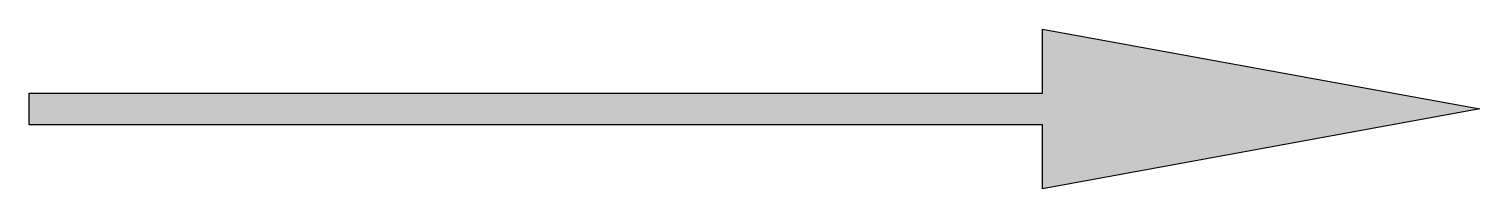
# Model space of a CAD drawing. Header units: metres. Extents: x 0 to 6.8, y -0.38 to 0.37.
import ezdxf

# ---------------------------------------------------------------- set-up
doc = ezdxf.new("R2010")
doc.units = ezdxf.units.M
doc.header["$LTSCALE"] = 0.2

msp = doc.modelspace()

# ---------------------------------------------------------------- hatches: boundary and pattern name
at = {"true_color": 0xfaf528}
h = msp.add_hatch(color=2, dxfattribs=at)
h.dxf.hatch_style = 1
h.paths.add_polyline_path([(4.75, 0.375), (4.75, 0.075), (0, 0.075), (0, -0.075), (4.75, -0.075), (4.75, -0.375), (6.8, 0)])

# ---------------------------------------------------------------- linework, layer by layer
at = {"color": 2, "true_color": 0xfaf528}
msp.add_lwpolyline([(0, 0.075), (4.75, 0.075), (4.75, 0.375), (6.8, 0), (4.75, -0.375), (4.75, -0.075), (0, -0.075)], close=True, dxfattribs=at)

doc.saveas('drawing.dxf')
